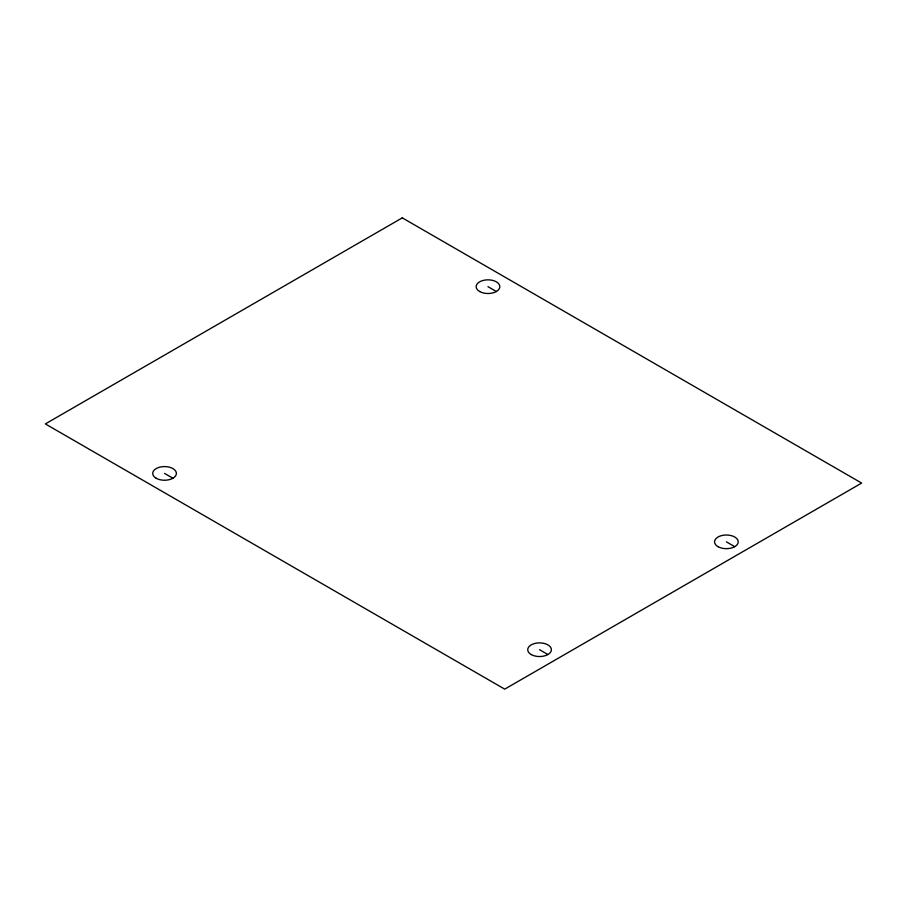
<?xml version="1.0" encoding="UTF-8"?>
<svg xmlns="http://www.w3.org/2000/svg" width="907" height="907" viewBox="0 0 907 907"><rect width="100%" height="100%" fill="white"/><g stroke="black" fill="none" stroke-linecap="round" stroke-linejoin="round"><path stroke-width="1.36" d="M487.989 286.68L496.356 291.51M726.382 541.842L734.749 546.672M539.552 649.707L547.919 654.537M164.552 473.409L172.92 478.238M402.277 217.861L45.35 423.92L504.723 689.139L861.65 483.08L402.277 217.861M531.185 654.537A11.836 6.837 0 0 0 550.98 651.475A11.836 6.837 0 0 0 536.49 643.108A11.836 6.837 0 0 0 531.185 654.537M718.015 546.672A11.836 6.837 0 0 0 737.81 543.61A11.836 6.837 0 0 0 723.321 535.243A11.836 6.837 0 0 0 718.015 546.672M479.622 291.51A11.836 6.837 0 0 0 499.417 288.449A11.836 6.837 0 0 0 484.928 280.07A11.836 6.837 0 0 0 479.622 291.51M156.174 478.238A11.836 6.837 0 0 0 175.981 475.177A11.836 6.837 0 0 0 161.48 466.81A11.836 6.837 0 0 0 156.174 478.238"/></g></svg>
